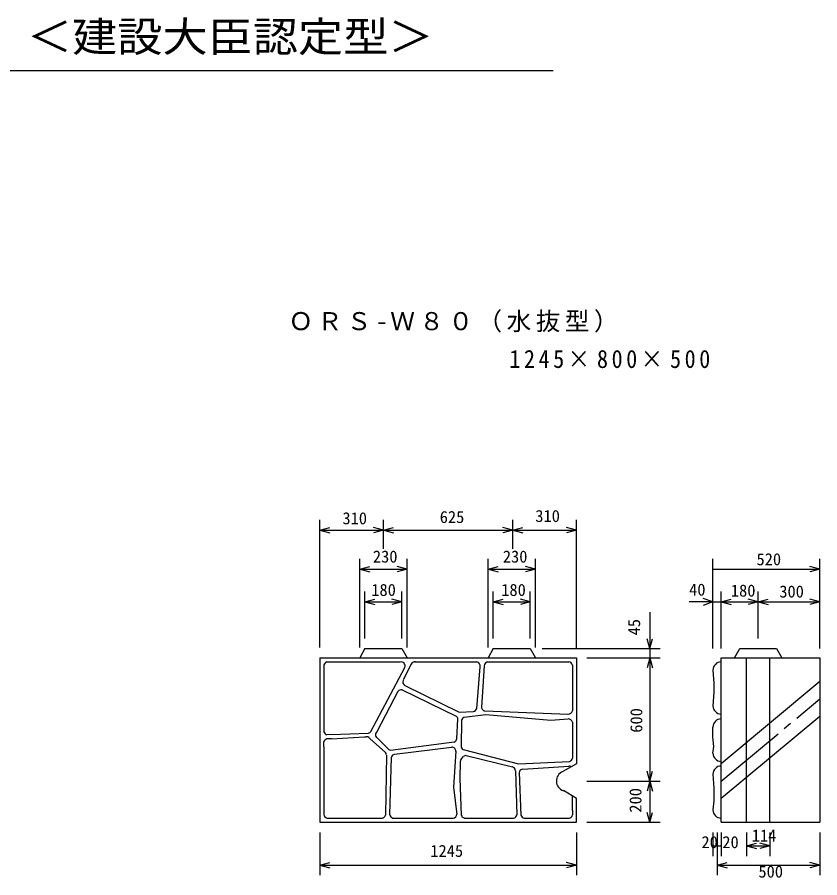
# Model space of a CAD drawing. Units: millimetres, scale not verified. Extents: x -9126 to 9476, y -6334 to 6177.
# Drawn here: x 1327 to 5234, y 1900 to 6088 of the extents above; entities that cross this region are included whole.
import ezdxf
from ezdxf.enums import TextEntityAlignment as Align

# ---------------------------------------------------------------- set-up
doc = ezdxf.new("R2010")
doc.units = ezdxf.units.MM
doc.header["$LTSCALE"] = 40
doc.linetypes.add('CHAIN2', pattern=[12, 9, -1, 1, -1])
doc.layers.add('0-0', color=2, linetype='Continuous')
doc.styles.add('ＭＳ ゴシック', font='')
doc.styles.get('ＭＳ ゴシック').set_extended_font_data('MS Gothic')

msp = doc.modelspace()

# ---------------------------------------------------------------- linework, layer by layer
at = {"layer": '0-0', "color": 7}
for p, q in [((2800.12, 3019.81), (2800.12, 3641.88)), ((2800.12, 3591.88), (2848.42, 3604.82)), ((3110.12, 3591.88), (3061.83, 3604.82)), ((3110.12, 3501.32), (3110.12, 3641.88)), ((3110.12, 3591.88), (3158.42, 3604.82)), ((3740.12, 3591.88), (3691.83, 3604.82)), ((3740.12, 3501.32), (3740.12, 3641.88)), ((3740.12, 3591.88), (3788.42, 3604.82)), ((4050.12, 3591.88), (4001.83, 3604.82)), ((4050.12, 3014.81), (4050.12, 3641.88)), ((2800.12, 3591.88), (4050.12, 3591.88)), ((2800.12, 3591.88), (2848.42, 3578.94)), ((3110.12, 3591.88), (3061.83, 3578.94)), ((3110.12, 3591.88), (3158.42, 3578.94)), ((3740.12, 3591.88), (3691.83, 3578.94)), ((3740.12, 3591.88), (3788.42, 3578.94)), ((4050.12, 3591.88), (4001.83, 3578.94)), ((2995.12, 3019.81), (2995.12, 3451.29)), ((3225.13, 3019.81), (3225.13, 3451.29)), ((3620.13, 3019.81), (3620.13, 3451.29)), ((3850.13, 3019.81), (3850.13, 3451.29)), ((4714.38, 3014.81), (4714.38, 3451.29)), ((5234.38, 3014.81), (5234.38, 3451.29)), ((2995.12, 3401.29), (3043.42, 3414.23)), ((2995.12, 3401.29), (3225.13, 3401.29)), ((2995.12, 3401.29), (3043.42, 3388.35)), ((3225.13, 3401.29), (3176.83, 3414.23)), ((3225.13, 3401.29), (3176.83, 3388.35)), ((3620.13, 3401.29), (3668.42, 3414.23)), ((3620.13, 3401.29), (3850.13, 3401.29)), ((3620.13, 3401.29), (3668.42, 3388.35)), ((3850.13, 3401.29), (3801.83, 3414.23)), ((3850.13, 3401.29), (3801.83, 3388.35)), ((4714.38, 3401.29), (5234.38, 3401.29)), ((5234.38, 3401.29), (5186.08, 3414.23)), ((5234.38, 3401.29), (5186.08, 3388.35)), ((3020.13, 3064.82), (3020.13, 3292.47)), ((3200.13, 3064.82), (3200.13, 3292.47)), ((3645.12, 3064.82), (3645.12, 3292.47)), ((3825.13, 3064.82), (3825.13, 3292.47)), ((4754.38, 3014.81), (4754.38, 3292.47)), ((4934.38, 3064.82), (4934.38, 3292.47)), ((3020.13, 3242.46), (3068.42, 3255.4)), ((3020.13, 3242.46), (3200.13, 3242.46)), ((3020.13, 3242.46), (3068.42, 3229.52)), ((3200.13, 3242.46), (3151.82, 3255.4)), ((3200.13, 3242.46), (3151.82, 3229.52)), ((3645.12, 3242.46), (3693.42, 3255.4)), ((3645.12, 3242.46), (3825.13, 3242.46)), ((3645.12, 3242.46), (3693.42, 3229.52)), ((3825.13, 3242.46), (3776.83, 3255.4)), ((3825.13, 3242.46), (3776.83, 3229.52)), ((4714.38, 3242.46), (4597.67, 3242.46)), ((4714.38, 3242.46), (4667.39, 3259.56)), ((4714.38, 3242.46), (4667.39, 3225.36)), ((4714.38, 3242.46), (5234.38, 3242.46)), ((4754.38, 3242.46), (4802.67, 3255.4)), ((4754.38, 3242.46), (4802.67, 3229.52)), ((4934.38, 3242.46), (4886.09, 3255.4)), ((4934.38, 3242.46), (4886.09, 3229.52)), ((4934.38, 3242.46), (4982.68, 3255.4)), ((4934.38, 3242.46), (4982.68, 3229.52)), ((5234.38, 3242.46), (5186.08, 3255.4)), ((5234.38, 3242.46), (5186.08, 3229.52)), ((4406.87, 3192.35), (4406.87, 2169.82)), ((4406.87, 3014.81), (4393.93, 3063.11)), ((4406.87, 3014.81), (4419.82, 3063.11)), ((3883.01, 3014.81), (4456.88, 3014.81)), ((4100.12, 2969.82), (4456.88, 2969.82)), ((4406.87, 2969.82), (4393.93, 2921.52)), ((4406.87, 2969.82), (4419.82, 2921.52)), ((4406.87, 2369.82), (4393.93, 2418.12)), ((4406.87, 2369.82), (4419.82, 2418.12)), ((4100.12, 2369.82), (4456.88, 2369.82)), ((4406.87, 2369.82), (4393.93, 2321.53)), ((4406.87, 2369.82), (4419.82, 2321.53)), ((4406.87, 2169.82), (4393.93, 2218.11)), ((4406.87, 2169.82), (4419.82, 2218.11)), ((4100.12, 2169.82), (4456.88, 2169.82)), ((2800.12, 2119.82), (2800.12, 1911.66)), ((4050.12, 2119.82), (4050.12, 1911.66)), ((4714.38, 2119.82), (4714.38, 2004.19)), ((4734.38, 2119.82), (4734.38, 1911.66)), ((4754.38, 2119.82), (4754.38, 2004.19)), ((4877.38, 2119.82), (4877.38, 2004.19)), ((4991.38, 2119.82), (4991.38, 2004.19)), ((5234.38, 2119.82), (5234.38, 1911.66)), ((4714.38, 2055.3), (4754.38, 2055.3)), ((4877.38, 2055.3), (4925.67, 2068.24)), ((4877.38, 2055.3), (4991.38, 2055.3)), ((4877.38, 2055.3), (4925.67, 2042.36)), ((4991.38, 2055.3), (4943.09, 2068.24)), ((4991.38, 2055.3), (4943.09, 2042.36)), ((2800.12, 1961.66), (2848.42, 1974.6)), ((4050.12, 1961.66), (4001.83, 1974.6)), ((4734.38, 1961.66), (4782.67, 1974.61)), ((5234.38, 1961.66), (5186.08, 1974.61)), ((2800.12, 1961.66), (4050.12, 1961.66)), ((2800.12, 1961.66), (2848.42, 1948.72)), ((4050.12, 1961.66), (4001.83, 1948.72)), ((4734.38, 1961.66), (5234.38, 1961.66)), ((4734.38, 1961.66), (4782.67, 1948.72)), ((5234.38, 1961.66), (5186.08, 1948.72))]:
    msp.add_line(p, q, dxfattribs=at)
at = {"layer": '0-0'}
for p, q in [((3020.13, 3014.81), (2995.12, 2969.82)), ((3020.13, 3014.81), (3200.13, 3014.81)), ((3200.13, 3014.81), (3225.13, 2969.82)), ((3645.12, 3014.81), (3620.13, 2969.82)), ((3645.12, 3014.81), (3825.13, 3014.81)), ((3825.13, 3014.81), (3850.13, 2969.82)), ((4819.37, 2969.82), (4844.38, 3014.81)), ((4844.38, 3014.81), (5024.38, 3014.81)), ((5024.38, 3014.81), (5049.38, 2969.82)), ((2800.12, 2969.82), (4050.12, 2969.82)), ((2820.12, 2933.02), (2820.12, 2634.2)), ((2834.13, 2949.82), (3191.22, 2949.82)), ((3244.57, 2939.02), (3206.42, 2862.71)), ((3262.69, 2949.82), (3565.55, 2949.82)), ((3600.5, 2931.93), (3587.97, 2729.33)), ((3614.62, 2949.82), (4012.76, 2949.82)), ((4030.12, 2934.23), (4030.12, 2712.46)), ((4050.12, 2969.82), (4050.12, 2454.82)), ((4754.38, 2969.82), (5234.38, 2969.82)), ((4754.38, 2169.82), (4754.38, 2969.82)), ((4877.38, 2169.82), (4877.38, 2969.82)), ((4991.38, 2169.82), (4991.38, 2969.82)), ((3048.16, 2611.67), (3213.6, 2922.44)), ((3564.14, 2723.98), (3580.83, 2926.34)), ((5234.38, 2854.82), (4754.38, 2454.82)), ((3200.76, 2813.86), (3464.23, 2686.29)), ((3214.95, 2835.24), (3478.95, 2706.05)), ((5234.38, 2827.32), (5234.38, 2312.32)), ((3180.67, 2805.95), (3079.53, 2613.79)), ((3478.95, 2706.05), (3548.43, 2708.54)), ((3503.22, 2680.64), (3607.89, 2694.06)), ((3603.8, 2711.43), (4008.98, 2696.52)), ((3607.89, 2694.06), (3925.77, 2667.07)), ((5234.38, 2684.82), (4754.38, 2284.82)), ((3467.75, 2578.18), (3472.41, 2671.36)), ((3490.66, 2664.59), (3488.22, 2540.16)), ((3925.77, 2667.07), (4009.09, 2673.2)), ((4030.12, 2657.02), (4030.12, 2481.48)), ((2820.12, 2634.2), (2820.12, 2609.26)), ((2857.54, 2596.24), (3035, 2603.72)), ((3035, 2603.72), (3037.04, 2603.79)), ((3079.5, 2613.89), (3073.65, 2603.58)), ((2820.12, 2536.56), (2820.12, 2561.28)), ((2857.55, 2576.66), (2834.09, 2575.13)), ((2857.54, 2596.24), (2835.31, 2595.48)), ((2857.55, 2576.66), (3018.44, 2585.22)), ((3018.62, 2585.18), (3028.27, 2585.55)), ((3047.95, 2574.57), (3039.23, 2582.35)), ((3047.95, 2574.57), (3118.34, 2511.22)), ((3085.99, 2574.22), (3076.26, 2583.27)), ((3085.99, 2574.22), (3137.42, 2522.8)), ((3143.99, 2520.63), (3454.77, 2560.55)), ((2820.12, 2536.56), (2820.12, 2207.22)), ((3163.38, 2500.91), (3442.23, 2535.44)), ((3462.61, 2516.05), (3451.96, 2340.21)), ((3498.32, 2523.45), (3766.83, 2454.16)), ((3124.96, 2497.05), (3120.04, 2204.55)), ((3141.58, 2206.49), (3148.77, 2486.87)), ((3489.09, 2477.51), (3500.2, 2489.8)), ((3513.56, 2494.28), (3737.9, 2439.57)), ((3484, 2466.26), (3481.94, 2382.19)), ((3766.83, 2454.16), (4016.15, 2466.26)), ((3788.48, 2428.43), (4013.21, 2443.55)), ((4050.12, 2454.82), (3982.94, 2417.58)), ((3752.33, 2420.87), (3759.33, 2206.49)), ((3770.49, 2412.1), (3779.73, 2204.38)), ((3481.94, 2382.19), (3488.96, 2204.56)), ((3451.96, 2340.21), (3467.16, 2207.72)), ((4050.12, 2284.82), (3986.76, 2324.78)), ((5234.38, 2312.32), (5234.38, 2227.32)), ((4030.01, 2290.85), (4030.01, 2297.5)), ((4030.01, 2280.85), (4030.01, 2290.85)), ((4030.12, 2227.81), (4030.01, 2280.85)), ((4050.12, 2274.82), (4050.12, 2284.82)), ((4050.12, 2169.82), (4050.12, 2274.82)), ((4030.12, 2227.81), (4030.12, 2205.47)), ((5234.38, 2227.32), (5234.38, 2169.82)), ((2835.67, 2189.82), (3102.95, 2189.82)), ((3156.06, 2189.82), (3450.03, 2189.82)), ((3503.14, 2189.82), (3743.56, 2189.82)), ((3795.32, 2189.82), (4014.28, 2189.82)), ((4754.38, 2169.82), (5234.38, 2169.82))]:
    msp.add_line(p, q, dxfattribs=at)
at = {"layer": '0-0', "linetype": 'CHAIN2'}
msp.add_line((4754.38, 2369.82), (5234.38, 2769.82), dxfattribs=at)
at = {"layer": '0-0', "color": 3}
msp.add_lwpolyline([(-1642.47, 5829.04), (322.72, 5829.04), (3335.79, 5829.04), (3936.47, 5829.04)], dxfattribs=at)
at = {"layer": '0-0'}
for points in [[(2800.12, 2969.82), (2800.12, 2169.82), (4050.12, 2169.82)], [(5234.38, 2969.82), (5234.38, 2912.32), (5234.38, 2827.32)], [(4714.38, 2910.16), (4718.02, 2846.39), (4718.02, 2803.46), (4714.38, 2736.55)], [(4714.38, 2506.26), (4718.02, 2538.55), (4713.12, 2583.92), (4714.38, 2633.2)], [(4714.38, 2403.63), (4719.25, 2334.96), (4718.02, 2274.87), (4714.38, 2229.81)]]:
    msp.add_lwpolyline(points, dxfattribs=at)
for centre, radius, start, end in [((2839.99, 2930.7), 20, 107.03438, 186.70071), ((3195.53, 2930.29), 20, 340.89958, 103.91058), ((3262.51, 2930.29), 20, 80.89696, 153.40482), ((3561.23, 2930.29), 20, 348.61212, 77.52431), ((3620.49, 2930.7), 20, 107.03438, 176.45993), ((4010.52, 2930.29), 20, 11.35864, 83.45766), ((4754.38, 2910.16), 40, 90, 180), ((3224.35, 2853.17), 20, 153.89445, 240.37773), ((3196.35, 2794.32), 20, 77.26294, 143.41661), ((3544.58, 2728.16), 20, 281.06914, 347.94539), ((3607.9, 2731.01), 20, 168.12286, 258.16324), ((4754.38, 2736.55), 40, 180, 270), ((3452.45, 2670.12), 20, 3.53294, 53.90584), ((3510.49, 2662), 20, 111.30324, 172.60913), ((4010.52, 2716.39), 20, 262.84901, 348.64136), ((4010.52, 2653.08), 20, 11.35864, 94.05002), ((4754.38, 2633.2), 40, 90, 180), ((2839.37, 2615.25), 20, 197.00383, 257.8669), ((3032.1, 2623.2), 20, 284.42245, 324.57307), ((3091.98, 2595.6), 20, 156.9446, 218.97514), ((2839.37, 2555.83), 20, 105.3127, 164.19742), ((3028.35, 2565.66), 20, 57.04251, 91.93835), ((3447.58, 2579.21), 20, 289.92546, 357.04597), ((3146.83, 2541.06), 20, 240.88455, 261.68791), ((3442.71, 2515.49), 20, 356.98105, 92.03323), ((3508.46, 2541.06), 20, 174.89238, 238.88521), ((3104.61, 2496.82), 20, 2.1134, 47.87096), ((3168.34, 2481.4), 20, 105.00737, 164.37257), ((3504, 2463.94), 20, 137.6929, 173.40486), ((3512.83, 2474.3), 20, 87.92014, 129.18629), ((4010.53, 2485.46), 20, 286.33046, 348.53279), ((4754.38, 2506.26), 40, 180, 270), ((3732.1, 2420.11), 20, 3.99335, 74.77098), ((4010.53, 2423.76), 20, 52.47858, 83.42654), ((4754.38, 2403.63), 40, 90, 180), ((3790.14, 2408.34), 20, 96.45561, 169.1772), ((4002.03, 2370.87), 50, 112.23387, 251.66951), ((4754.38, 2229.81), 40, 180, 270), ((2839.99, 2209.46), 20, 186.97459, 257.32506), ((3100.57, 2209.87), 20, 262.84161, 345.14067), ((3161.45, 2209.46), 20, 188.37865, 253.49513), ((3447.18, 2209.46), 20, 277.63333, 359.10117), ((3508.47, 2209.87), 20, 194.49467, 253.32326), ((3739.82, 2209.46), 20, 280.80887, 351.34761), ((3799.07, 2209.46), 20, 194.72478, 259.19113), ((4010.53, 2209.46), 20, 280.78729, 348.4966)]:
    msp.add_arc(centre, radius, start, end, dxfattribs=at)

# ---------------------------------------------------------------- texts
at = {"layer": '0-0', "color": 3, "style": 'ＭＳ ゴシック', "width": 1.1}
msp.add_text('＜建設大臣認定型＞', height=146.6, dxfattribs=at).set_placement((1374.36, 5876), align=Align.BOTTOM_LEFT)
at = {"layer": '0-0', "color": 7, "style": 'ＭＳ ゴシック'}
for s, p in [('310', (3849.51, 3613.63)), ('310', (2910.48, 3602.45)), ('625', (3384.26, 3608.69)), ('230', (3058.9, 3416.09)), ('230', (3691.47, 3416.09)), ('520', (4926.32, 3403.08)), ('180', (3051, 3253.76)), ('180', (3683.58, 3253.76)), ('40', (4598.27, 3255.23)), ('180', (4801.57, 3250.61)), ('300', (5037.22, 3245.99)), ('20', (4658.33, 2026.18)), ('20', (4759.99, 2026.18)), ('114', (4903.22, 2058.52)), ('1245', (3338.51, 1983.65)), ('500', (4935.57, 1882.94))]:
    msp.add_text(s, height=58.65, dxfattribs=at).set_placement(p, align=Align.BOTTOM_LEFT)
for s, p in [('45', (4377.42, 3079.37)), ('600', (4387.97, 2605.61)), ('200', (4383.78, 2216.66))]:
    msp.add_text(s, height=58.65, rotation=90, dxfattribs=at).set_placement(p, align=Align.BOTTOM_LEFT)
at = {"layer": '0-0', "color": 7, "char_height": 87.98, "attachment_point": 7, "style": 'ＭＳ ゴシック'}
for s, insert in [('\\T1.18;ＯＲＳ-Ｗ８０（水抜型）', (2647.84, 4553.19)), ('\\T1.32;\\W0.9;1245×800×500', (3723.03, 4379.44))]:
    msp.add_mtext(s, dxfattribs=dict(at, insert=insert))

doc.saveas('drawing.dxf')
